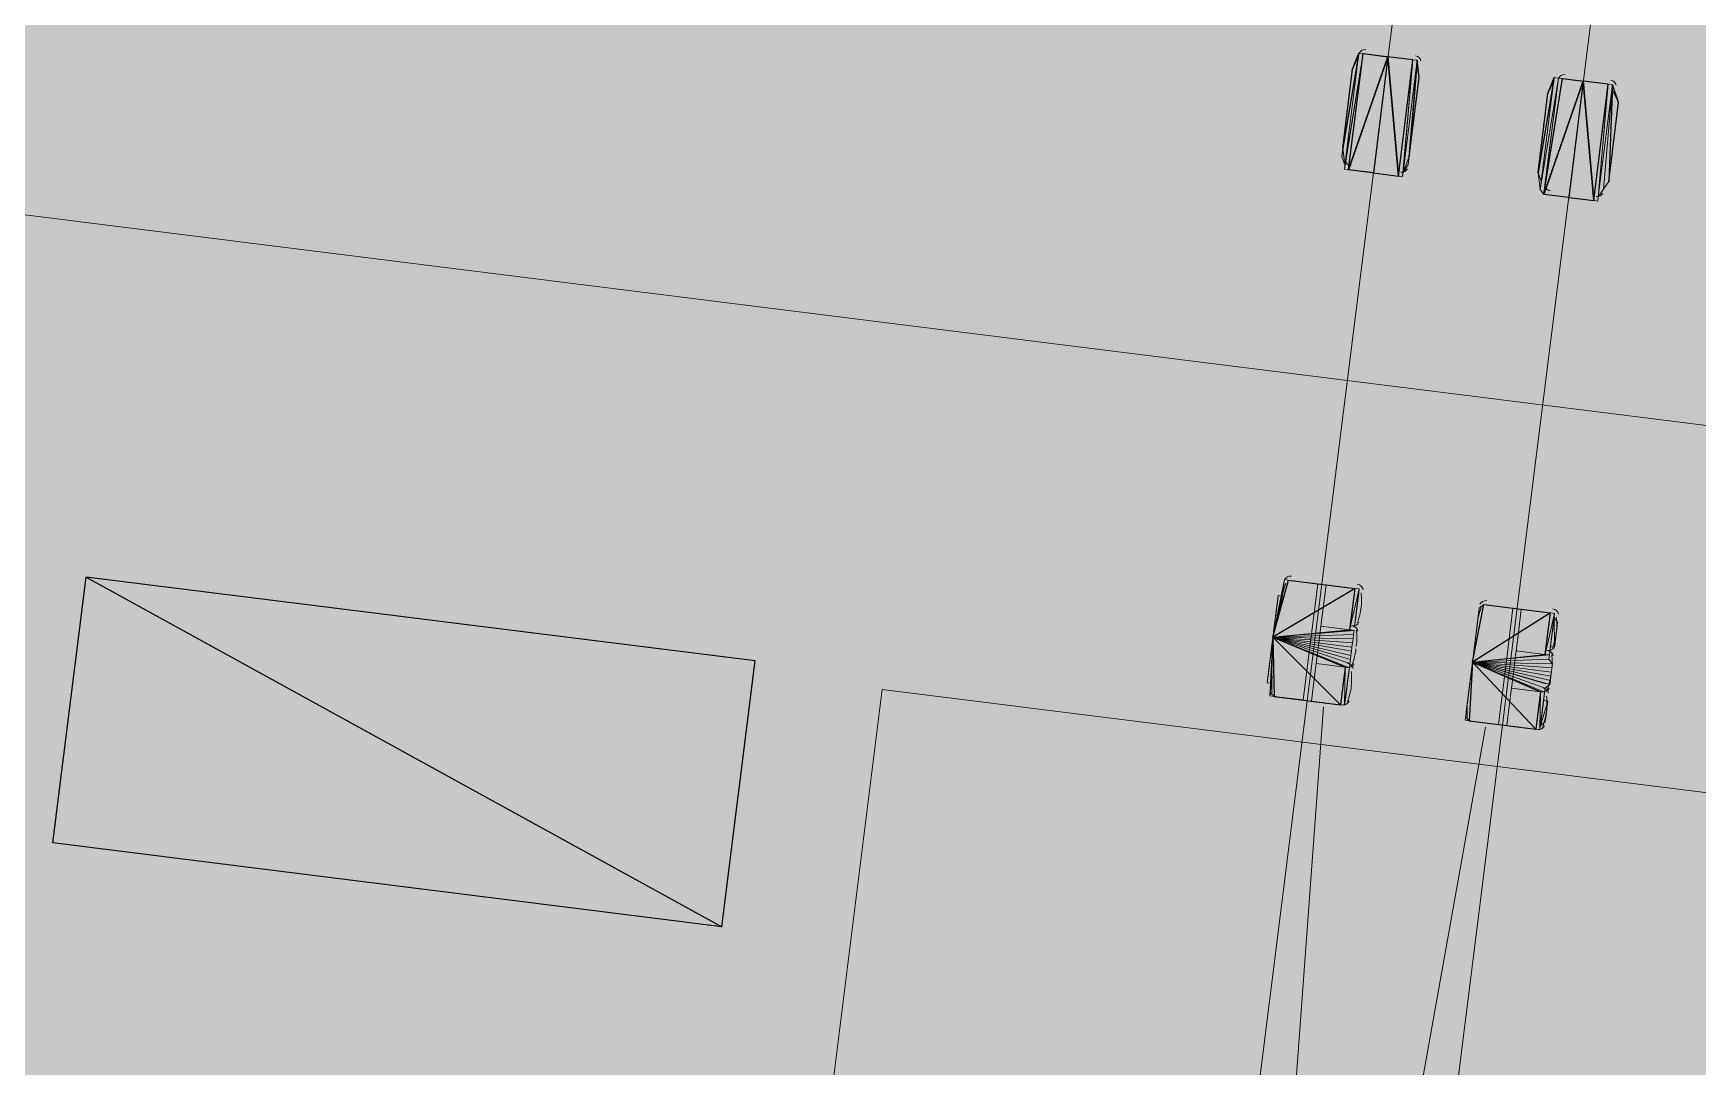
# Model space of a CAD drawing. Header units: metres. Extents: x -4 to 509425, y 7549 to 4732445.
# Drawn here: x 476067.298 to 476070.662, y 4719764.024 to 4719766.114 of the extents above; entities that cross this region are included whole.
import ezdxf

# ---------------------------------------------------------------- set-up
doc = ezdxf.new("R2010")
doc.units = ezdxf.units.M
doc.header["$LTSCALE"] = 0.01
doc.header["$MEASUREMENT"] = 0
doc.layers.get('0').update_dxf_attribs({"lineweight": 0})
doc.layers.add('_SUBESTACIÓN', color=1, linetype='Continuous')
doc.layers.add('SUBESTACION LA VID', color=253, linetype='Continuous')

# ---------------------------------------------------------------- blocks, each defined once
blk = doc.blocks.new('A$Cfff6051d')
at = {"layer": 'SUBESTACION LA VID', "transparency": 33554687}
h = blk.add_hatch(color=256, dxfattribs=at)
h.dxf.hatch_style = 2
edge = h.paths.add_edge_path()
edge.add_spline(control_points=[(476067.337, 4719764.4768), (476067.337, 4719764.4768), (476068.6895, 4719764.3073), (476068.6895, 4719764.3073), (476068.6895, 4719764.3073), (476067.4044, 4719765.0144), (476067.4044, 4719765.0144), (476067.4044, 4719765.0144), (476067.337, 4719764.4768), (476067.337, 4719764.4768)], knot_values=[0, 0, 0, 0, 1, 1, 1, 2, 2, 2, 3, 3, 3, 3], degree=3, periodic=0)
edge = h.paths.add_edge_path()
edge.add_spline(control_points=[(476068.6895, 4719764.3073), (476068.6895, 4719764.3073), (476067.4044, 4719765.0144), (476067.4044, 4719765.0144), (476067.4044, 4719765.0144), (476068.7569, 4719764.8449), (476068.7569, 4719764.8449), (476068.7569, 4719764.8449), (476068.6895, 4719764.3073), (476068.6895, 4719764.3073)], knot_values=[0, 0, 0, 0, 1, 1, 1, 2, 2, 2, 3, 3, 3, 3], degree=3, periodic=0)
at = {"layer": 'SUBESTACION LA VID', "lineweight": 15}
for p, q in [((476076.1032, 4719764.6406), (475978.6258, 4719776.8613)), ((476069.9859, 4719766.073), (476070.0868, 4719766.0604)), ((476070.0069, 4719765.8315), (476070.0363, 4719766.0667)), ((476070.3892, 4719766.0225), (476070.4816, 4719766.0109)), ((476070.4017, 4719765.782), (476070.4312, 4719766.0172)), ((476070.0573, 4719765.8252), (476069.9565, 4719765.8378)), ((476070.4521, 4719765.7757), (476070.3597, 4719765.7873)), ((476069.8107, 4719763.45), (476069.9057, 4719764.7521)), ((476070.0039, 4719763.4258), (476070.2333, 4719764.711))]:
    blk.add_line(p, q, dxfattribs=at)
at = {"layer": 'SUBESTACION LA VID', "lineweight": 0}
for p, q in [((476070.0363, 4719766.0667), (476069.9565, 4719765.8378)), ((476069.9775, 4719766.0741), (476069.9649, 4719766.0415)), ((476070.0363, 4719766.0667), (476070.0573, 4719765.8252)), ((476070.0952, 4719766.0594), (476070.0993, 4719766.0247)), ((476070.3724, 4719766.0246), (476070.3597, 4719765.992)), ((476070.4312, 4719766.0172), (476070.3513, 4719765.7883)), ((476070.4312, 4719766.0172), (476070.4521, 4719765.7757)), ((476070.49, 4719766.0099), (476070.5026, 4719765.9741)), ((476069.9771, 4719764.982), (476069.9687, 4719764.9148)), ((476070.372, 4719764.9325), (476070.3635, 4719764.8653)), ((476069.8038, 4719764.8928), (476069.9593, 4719764.9074)), ((476069.8038, 4719764.8928), (476069.9677, 4719764.9064)), ((476069.8038, 4719764.8928), (476069.9677, 4719764.9064)), ((476069.8038, 4719764.8928), (476069.9677, 4719764.9064)), ((476069.8038, 4719764.8928), (476069.9666, 4719764.898)), ((476069.8038, 4719764.8928), (476069.9666, 4719764.898)), ((476069.8038, 4719764.8928), (476069.9666, 4719764.898)), ((476069.8038, 4719764.8928), (476069.9656, 4719764.8896)), ((476069.8038, 4719764.8928), (476069.9656, 4719764.8896)), ((476069.8038, 4719764.8928), (476069.9645, 4719764.8812)), ((476069.9645, 4719764.8812), (476069.8038, 4719764.8928)), ((476069.9635, 4719764.8728), (476069.8038, 4719764.8928)), ((476069.8038, 4719764.8928), (476069.9592, 4719764.8392)), ((476069.8038, 4719764.8928), (476069.9592, 4719764.8392)), ((476069.8038, 4719764.8928), (476069.9592, 4719764.8392)), ((476069.8038, 4719764.8928), (476069.9603, 4719764.8476)), ((476069.8038, 4719764.8928), (476069.9603, 4719764.8476)), ((476069.8038, 4719764.8928), (476069.9614, 4719764.856)), ((476069.8038, 4719764.8928), (476069.9614, 4719764.856)), ((476069.9624, 4719764.8644), (476069.8038, 4719764.8928)), ((476069.9624, 4719764.8644), (476069.8038, 4719764.8928)), ((476069.9624, 4719764.8644), (476069.9635, 4719764.8728)), ((476069.9635, 4719764.8728), (476069.9635, 4719764.8728)), ((476070.2071, 4719764.8423), (476070.3625, 4719764.8569)), ((476070.2071, 4719764.8423), (476070.3625, 4719764.8569)), ((476070.2071, 4719764.8423), (476070.3625, 4719764.8569)), ((476070.2071, 4719764.8423), (476070.3625, 4719764.8569)), ((476070.2071, 4719764.8423), (476070.3614, 4719764.8485)), ((476070.2071, 4719764.8423), (476070.3614, 4719764.8485)), ((476070.2071, 4719764.8423), (476070.3614, 4719764.8485)), ((476070.2071, 4719764.8423), (476070.3688, 4719764.839)), ((476070.2071, 4719764.8423), (476070.3688, 4719764.839)), ((476070.2071, 4719764.8423), (476070.3677, 4719764.8306)), ((476070.3677, 4719764.8306), (476070.2071, 4719764.8423)), ((476070.3667, 4719764.8222), (476070.2071, 4719764.8423)), ((476070.2071, 4719764.8423), (476070.353, 4719764.7813)), ((476070.2071, 4719764.8423), (476070.3541, 4719764.7897)), ((476070.2071, 4719764.8423), (476070.3541, 4719764.7897)), ((476070.2071, 4719764.8423), (476070.3541, 4719764.7897)), ((476070.2071, 4719764.8423), (476070.3551, 4719764.7981)), ((476070.2071, 4719764.8423), (476070.3635, 4719764.797)), ((476070.2071, 4719764.8423), (476070.3646, 4719764.8054)), ((476070.2071, 4719764.8423), (476070.3646, 4719764.8054)), ((476070.3656, 4719764.8138), (476070.2071, 4719764.8423)), ((476070.3656, 4719764.8138), (476070.2071, 4719764.8423)), ((476070.3656, 4719764.8138), (476070.3667, 4719764.8222)), ((476070.3667, 4719764.8222), (476070.3667, 4719764.8222)), ((476069.9529, 4719764.7888), (476069.954, 4719764.7972)), ((476070.3446, 4719764.7141), (476070.3593, 4719764.7634)), ((476070.3561, 4719764.7382), (476070.3572, 4719764.7466))]:
    blk.add_line(p, q, dxfattribs=at)
at = {"layer": 'SUBESTACION LA VID', "lineweight": 15}
for points in [[(476070.2133, 4719767.478), (476069.9721, 4719765.5543), (476065.5889, 4719730.5921)], [(476065.9837, 4719730.5426), (476070.3669, 4719765.5048), (476070.6081, 4719767.4285)], [(476070.0069, 4719765.8315), (476069.9565, 4719765.8378), (476069.9481, 4719765.8389), (476069.9491, 4719765.8473), (476069.9428, 4719765.8651), (476069.9449, 4719765.8819), (476069.9649, 4719766.0415), (476069.9765, 4719766.0657), (476069.9775, 4719766.0741), (476069.9859, 4719766.073), (476070.0363, 4719766.0667), (476070.0069, 4719765.8315)], [(476069.9491, 4719765.8473), (476069.9449, 4719765.8819), (476069.9649, 4719766.0415), (476069.9765, 4719766.0657)], [(476070.0069, 4719765.8315), (476070.0573, 4719765.8252), (476070.0657, 4719765.8241), (476070.0667, 4719765.8325), (476070.0772, 4719765.8483), (476070.0793, 4719765.8651), (476070.0993, 4719766.0247), (476070.0941, 4719766.051), (476070.0952, 4719766.0594), (476070.0868, 4719766.0604), (476070.0363, 4719766.0667), (476070.0069, 4719765.8315)], [(476070.0941, 4719766.051), (476070.0993, 4719766.0247), (476070.0793, 4719765.8651), (476070.0667, 4719765.8325)], [(476070.4017, 4719765.782), (476070.3597, 4719765.7873), (476070.3513, 4719765.7883), (476070.3439, 4719765.7978), (476070.346, 4719765.8146), (476070.3397, 4719765.8324), (476070.3597, 4719765.992), (476070.3713, 4719766.0162), (476070.3724, 4719766.0246), (476070.3808, 4719766.0235), (476070.3892, 4719766.0225), (476070.4312, 4719766.0172), (476070.4017, 4719765.782)], [(476070.3439, 4719765.7978), (476070.3397, 4719765.8324), (476070.3597, 4719765.992), (476070.3713, 4719766.0162)], [(476070.4017, 4719765.782), (476070.4521, 4719765.7757), (476070.4605, 4719765.7746), (476070.4615, 4719765.783), (476070.472, 4719765.7988), (476070.4825, 4719765.8145), (476070.5026, 4719765.9741), (476070.4889, 4719766.0015), (476070.49, 4719766.0099), (476070.4816, 4719766.0109), (476070.4312, 4719766.0172), (476070.4017, 4719765.782)], [(476070.4889, 4719766.0015), (476070.5026, 4719765.9741), (476070.4825, 4719765.8145), (476070.4615, 4719765.783)], [(476068.7569, 4719764.8449), (476067.4044, 4719765.0144), (476067.337, 4719764.4768), (476068.6895, 4719764.3073), (476068.7569, 4719764.8449)], [(476069.9698, 4719764.9915), (476069.8354, 4719765.0083), (476069.827, 4719765.0094), (476069.8259, 4719765.001), (476069.8249, 4719764.9926), (476069.8238, 4719764.9842), (476069.8228, 4719764.9758), (476069.8144, 4719764.9768), (476069.8133, 4719764.9684), (476069.8038, 4719764.8928), (476069.9635, 4719764.8728), (476069.9645, 4719764.8812), (476069.9656, 4719764.8896), (476069.9666, 4719764.898), (476069.9677, 4719764.9064), (476069.9593, 4719764.9074), (476069.9603, 4719764.9158), (476069.9687, 4719764.9148), (476069.9698, 4719764.9232), (476069.9708, 4719764.9316), (476069.9719, 4719764.94), (476069.9729, 4719764.9484), (476069.974, 4719764.9568), (476069.975, 4719764.9652), (476069.9761, 4719764.9736), (476069.9771, 4719764.982), (476069.9782, 4719764.9904), (476069.9698, 4719764.9915)], [(476069.8354, 4719765.0083), (476069.8942, 4719765.0009), (476069.8794, 4719764.8833), (476069.8647, 4719764.7657), (476069.8059, 4719764.7731)], [(476069.9698, 4719764.9915), (476069.911, 4719764.9988), (476069.9057, 4719764.9568), (476069.9005, 4719764.9148), (476069.9593, 4719764.9074)], [(476069.7933, 4719764.8088), (476069.8038, 4719764.8928), (476069.8133, 4719764.9684)], [(476070.2302, 4719764.9588), (476070.289, 4719764.9514), (476070.2743, 4719764.8338), (476070.2595, 4719764.7162), (476070.2007, 4719764.7236)], [(476070.3646, 4719764.942), (476070.2302, 4719764.9588), (476070.2208, 4719764.9515), (476070.2197, 4719764.9431), (476070.2187, 4719764.9347), (476070.2176, 4719764.9263), (476070.2165, 4719764.9179), (476070.2071, 4719764.8423), (476070.3667, 4719764.8222), (476070.3677, 4719764.8306), (476070.3688, 4719764.839), (476070.3614, 4719764.8485), (476070.3625, 4719764.8569), (476070.3541, 4719764.8579), (476070.3625, 4719764.8569), (476070.3635, 4719764.8653), (476070.3646, 4719764.8737), (476070.373, 4719764.8726), (476070.374, 4719764.8811), (476070.3751, 4719764.8895), (476070.3762, 4719764.8979), (476070.3772, 4719764.9063), (476070.3783, 4719764.9147), (476070.3793, 4719764.9231), (476070.372, 4719764.9325), (476070.373, 4719764.9409), (476070.3646, 4719764.942)], [(476070.3646, 4719764.942), (476070.3058, 4719764.9493), (476070.3005, 4719764.9073), (476070.2953, 4719764.8653), (476070.3541, 4719764.8579)], [(476069.9593, 4719764.9074), (476069.9005, 4719764.9148), (476069.8962, 4719764.8812), (476069.891, 4719764.8392), (476069.9498, 4719764.8318)], [(476070.1965, 4719764.7583), (476070.2071, 4719764.8423), (476070.2165, 4719764.9179)], [(476069.9403, 4719764.7562), (476069.8059, 4719764.7731), (476069.7975, 4719764.7742), (476069.7986, 4719764.7826), (476069.7996, 4719764.791), (476069.8007, 4719764.7994), (476069.7923, 4719764.8004), (476069.7933, 4719764.8088), (476069.8038, 4719764.8928), (476069.9635, 4719764.8728), (476069.9624, 4719764.8644), (476069.9614, 4719764.856), (476069.9603, 4719764.8476), (476069.9592, 4719764.8392), (476069.9582, 4719764.8308), (476069.9498, 4719764.8318), (476069.9582, 4719764.8308), (476069.9571, 4719764.8224), (476069.9561, 4719764.814), (476069.955, 4719764.8056), (476069.954, 4719764.7972), (476069.9529, 4719764.7888), (476069.9519, 4719764.7804), (476069.9508, 4719764.772), (476069.9498, 4719764.7636), (476069.9487, 4719764.7552), (476069.9403, 4719764.7562)], [(476070.3351, 4719764.7067), (476070.2007, 4719764.7236), (476070.1923, 4719764.7247), (476070.1934, 4719764.7331), (476070.1944, 4719764.7415), (476070.1955, 4719764.7499), (476070.1965, 4719764.7583), (476070.2071, 4719764.8423), (476070.3667, 4719764.8222), (476070.3656, 4719764.8138), (476070.3646, 4719764.8054), (476070.3635, 4719764.797), (476070.3541, 4719764.7897), (476070.353, 4719764.7813), (476070.3446, 4719764.7823), (476070.353, 4719764.7813), (476070.352, 4719764.7729), (476070.3509, 4719764.7645), (476070.3593, 4719764.7634), (476070.3582, 4719764.755), (476070.3572, 4719764.7466), (476070.3561, 4719764.7382), (476070.3551, 4719764.7298), (476070.354, 4719764.7214), (476070.3446, 4719764.7141), (476070.3435, 4719764.7057), (476070.3351, 4719764.7067)], [(476070.3541, 4719764.8579), (476070.2953, 4719764.8653), (476070.2911, 4719764.8317), (476070.2858, 4719764.7897), (476070.3446, 4719764.7823)], [(476069.9498, 4719764.8318), (476069.891, 4719764.8392), (476069.8857, 4719764.7972), (476069.8815, 4719764.7636), (476069.9403, 4719764.7562)], [(476070.1907, 4719763.0781), (476071.0391, 4719762.9717), (476071.2318, 4719764.509), (476069.0141, 4719764.787), (476068.8214, 4719763.2498), (476069.6698, 4719763.1434)], [(476070.3446, 4719764.7823), (476070.2858, 4719764.7897), (476070.2805, 4719764.7477), (476070.2763, 4719764.7141), (476070.3351, 4719764.7067)]]:
    blk.add_lwpolyline(points, dxfattribs=at)
at = {"layer": 'SUBESTACION LA VID', "lineweight": 0}
for points in [[(476069.9775, 4719766.0741), (476069.9428, 4719765.8651), (476069.9775, 4719766.0741), (476069.9449, 4719765.8819)], [(476069.9859, 4719766.073), (476069.9481, 4719765.8389), (476069.9859, 4719766.073), (476069.9481, 4719765.8389)], [(476069.9775, 4719766.0741), (476069.9491, 4719765.8473), (476069.9775, 4719766.0741), (476069.9491, 4719765.8473), (476069.9775, 4719766.0741), (476069.9491, 4719765.8473)], [(476069.9859, 4719766.073), (476069.9491, 4719765.8473), (476069.9859, 4719766.073), (476069.9491, 4719765.8473), (476069.9859, 4719766.073)], [(476069.9859, 4719766.073), (476069.9565, 4719765.8378), (476069.9859, 4719766.073), (476069.9565, 4719765.8378)], [(476070.0868, 4719766.0604), (476070.0573, 4719765.8252), (476070.0868, 4719766.0604), (476070.0573, 4719765.8252), (476070.0868, 4719766.0604), (476070.0657, 4719765.8241), (476070.0868, 4719766.0604), (476070.0667, 4719765.8325), (476070.0868, 4719766.0604), (476070.0667, 4719765.8325), (476070.0868, 4719766.0604), (476070.0667, 4719765.8325), (476070.0952, 4719766.0594), (476070.0667, 4719765.8325), (476070.0952, 4719766.0594), (476070.0667, 4719765.8325)], [(476070.0952, 4719766.0594), (476070.0772, 4719765.8483), (476070.0952, 4719766.0594), (476070.0793, 4719765.8651)], [(476070.3808, 4719766.0235), (476070.3439, 4719765.7978), (476070.3808, 4719766.0235), (476070.3439, 4719765.7978), (476070.3808, 4719766.0235), (476070.3439, 4719765.7978), (476070.3808, 4719766.0235), (476070.3439, 4719765.7978), (476070.3724, 4719766.0246), (476070.346, 4719765.8146), (476070.3724, 4719766.0246), (476070.3397, 4719765.8324)], [(476070.3808, 4719766.0235), (476070.3513, 4719765.7883), (476070.3808, 4719766.0235), (476070.3513, 4719765.7883), (476070.3808, 4719766.0235), (476070.3523, 4719765.7967)], [(476070.3892, 4719766.0225), (476070.3513, 4719765.7883), (476070.3892, 4719766.0225)], [(476070.4521, 4719765.7757), (476070.4816, 4719766.0109), (476070.4605, 4719765.7746), (476070.4816, 4719766.0109), (476070.4605, 4719765.7746), (476070.4816, 4719766.0109), (476070.4605, 4719765.7746)], [(476070.4816, 4719766.0109), (476070.4615, 4719765.783), (476070.4816, 4719766.0109), (476070.4615, 4719765.783), (476070.49, 4719766.0099), (476070.4615, 4719765.783), (476070.49, 4719766.0099), (476070.4615, 4719765.783), (476070.49, 4719766.0099), (476070.4615, 4719765.783)], [(476070.49, 4719766.0099), (476070.472, 4719765.7988), (476070.49, 4719766.0099), (476070.4825, 4719765.8145)], [(476070.0069, 4719765.8315), (476069.9565, 4719765.8378), (476070.0069, 4719765.8315)], [(476070.0069, 4719765.8315), (476070.0573, 4719765.8252), (476070.0069, 4719765.8315)], [(476070.3597, 4719765.7873), (476070.4017, 4719765.782), (476070.3513, 4719765.7883)], [(476070.4017, 4719765.782), (476070.4521, 4719765.7757), (476070.4017, 4719765.782)], [(476069.8228, 4719764.9758), (476069.8038, 4719764.8928), (476069.8238, 4719764.9842), (476069.8038, 4719764.8928), (476069.8238, 4719764.9842), (476069.8038, 4719764.8928), (476069.8249, 4719764.9926), (476069.8038, 4719764.8928), (476069.8259, 4719765.001), (476069.8038, 4719764.8928), (476069.8259, 4719765.001), (476069.8038, 4719764.8928), (476069.827, 4719765.0094), (476069.8038, 4719764.8928), (476069.8354, 4719765.0083), (476069.8038, 4719764.8928)], [(476069.8038, 4719764.8928), (476069.9593, 4719764.9074), (476069.9698, 4719764.9915), (476069.9593, 4719764.9074), (476069.9698, 4719764.9915), (476069.9593, 4719764.9074), (476069.8038, 4719764.8928)], [(476069.8038, 4719764.8928), (476069.8144, 4719764.9768), (476069.8038, 4719764.8928), (476069.8144, 4719764.9768)], [(476069.9698, 4719764.9915), (476069.9593, 4719764.9074), (476069.9698, 4719764.9915)], [(476069.9593, 4719764.9074), (476069.9698, 4719764.9915), (476069.9603, 4719764.9158), (476069.9782, 4719764.9904)], [(476069.9603, 4719764.9158), (476069.9782, 4719764.9904), (476069.9687, 4719764.9148), (476069.9782, 4719764.9904), (476069.9687, 4719764.9148)], [(476069.9771, 4719764.982), (476069.9687, 4719764.9148), (476069.9771, 4719764.982)], [(476069.9771, 4719764.982), (476069.9687, 4719764.9148), (476069.9771, 4719764.982), (476069.9687, 4719764.9148)], [(476069.9771, 4719764.982), (476069.9687, 4719764.9148), (476069.9771, 4719764.982)], [(476069.9771, 4719764.982), (476069.9698, 4719764.9232), (476069.9771, 4719764.982), (476069.9698, 4719764.9232)], [(476069.9698, 4719764.9232), (476069.9761, 4719764.9736), (476069.9708, 4719764.9316), (476069.975, 4719764.9652)], [(476069.975, 4719764.9652), (476069.9708, 4719764.9316), (476069.975, 4719764.9652), (476069.9708, 4719764.9316)], [(476069.9708, 4719764.9316), (476069.975, 4719764.9652), (476069.9719, 4719764.94)], [(476069.974, 4719764.9568), (476069.9719, 4719764.94), (476069.974, 4719764.9568)], [(476069.9719, 4719764.94), (476069.974, 4719764.9568), (476069.9729, 4719764.9484)], [(476069.974, 4719764.9568), (476069.9729, 4719764.9484), (476069.974, 4719764.9568)], [(476070.2071, 4719764.8423), (476070.2176, 4719764.9263), (476070.2071, 4719764.8423), (476070.2176, 4719764.9263), (476070.2071, 4719764.8423), (476070.2187, 4719764.9347), (476070.2071, 4719764.8423), (476070.2187, 4719764.9347), (476070.2071, 4719764.8423), (476070.2197, 4719764.9431), (476070.2071, 4719764.8423), (476070.2208, 4719764.9515), (476070.2071, 4719764.8423), (476070.2208, 4719764.9515), (476070.2071, 4719764.8423), (476070.2302, 4719764.9588), (476070.2071, 4719764.8423), (476070.2302, 4719764.9588), (476070.2071, 4719764.8423)], [(476070.2071, 4719764.8423), (476070.3541, 4719764.8579), (476070.3646, 4719764.942), (476070.3541, 4719764.8579), (476070.373, 4719764.9409), (476070.3625, 4719764.8569), (476070.2071, 4719764.8423)], [(476070.3646, 4719764.942), (476070.3541, 4719764.8579), (476070.3646, 4719764.942)], [(476070.3625, 4719764.8569), (476070.373, 4719764.9409), (476070.3635, 4719764.8653), (476070.373, 4719764.9409)], [(476070.373, 4719764.9409), (476070.3635, 4719764.8653), (476070.373, 4719764.9409), (476070.3635, 4719764.8653), (476070.373, 4719764.9409)], [(476070.372, 4719764.9325), (476070.3635, 4719764.8653), (476070.372, 4719764.9325)], [(476070.372, 4719764.9325), (476070.3635, 4719764.8653), (476070.372, 4719764.9325), (476070.3635, 4719764.8653)], [(476070.372, 4719764.9325), (476070.3635, 4719764.8653), (476070.372, 4719764.9325)], [(476070.372, 4719764.9325), (476070.3646, 4719764.8737), (476070.372, 4719764.9325), (476070.373, 4719764.8726)], [(476070.373, 4719764.8726), (476070.3793, 4719764.9231), (476070.374, 4719764.8811), (476070.3783, 4719764.9147)], [(476070.3783, 4719764.9147), (476070.374, 4719764.8811), (476070.3783, 4719764.9147), (476070.374, 4719764.8811)], [(476070.374, 4719764.8811), (476070.3783, 4719764.9147), (476070.3751, 4719764.8895)], [(476069.8038, 4719764.8928), (476069.7933, 4719764.8088), (476069.8038, 4719764.8928), (476069.7923, 4719764.8004)], [(476069.8038, 4719764.8928), (476069.7986, 4719764.7826), (476069.8038, 4719764.8928), (476069.7975, 4719764.7742), (476069.8038, 4719764.8928), (476069.7975, 4719764.7742), (476069.8038, 4719764.8928), (476069.7975, 4719764.7742)], [(476069.8038, 4719764.8928), (476069.7996, 4719764.791), (476069.8038, 4719764.8928), (476069.7996, 4719764.791)], [(476069.8038, 4719764.8928), (476069.8007, 4719764.7994), (476069.8038, 4719764.8928), (476069.8007, 4719764.7994)], [(476069.8038, 4719764.8928), (476069.8059, 4719764.7731), (476069.8038, 4719764.8928)], [(476069.8038, 4719764.8928), (476069.9498, 4719764.8318), (476069.9403, 4719764.7562), (476069.9498, 4719764.8318), (476069.9403, 4719764.7562), (476069.9498, 4719764.8318), (476069.8038, 4719764.8928)], [(476069.9487, 4719764.7552), (476069.9498, 4719764.8318), (476069.8038, 4719764.8928)], [(476069.9498, 4719764.8318), (476069.9487, 4719764.7552), (476069.9582, 4719764.8308), (476069.9487, 4719764.7552), (476069.9582, 4719764.8308), (476069.8038, 4719764.8928)], [(476069.9487, 4719764.7552), (476069.9582, 4719764.8308), (476069.8038, 4719764.8928)], [(476070.3772, 4719764.9063), (476070.3751, 4719764.8895), (476070.3772, 4719764.9063)], [(476070.3751, 4719764.8895), (476070.3772, 4719764.9063), (476070.3762, 4719764.8979)], [(476070.3772, 4719764.9063), (476070.3762, 4719764.8979), (476070.3772, 4719764.9063)], [(476070.2071, 4719764.8423), (476070.1934, 4719764.7331), (476070.2071, 4719764.8423), (476070.1923, 4719764.7247), (476070.2071, 4719764.8423), (476070.1923, 4719764.7247)], [(476070.2071, 4719764.8423), (476070.1965, 4719764.7583), (476070.2071, 4719764.8423), (476070.1955, 4719764.7499), (476070.2071, 4719764.8423), (476070.1955, 4719764.7499), (476070.2071, 4719764.8423), (476070.1944, 4719764.7415), (476070.2071, 4719764.8423), (476070.1944, 4719764.7415)], [(476070.2071, 4719764.8423), (476070.2007, 4719764.7236), (476070.2071, 4719764.8423), (476070.2007, 4719764.7236), (476070.2071, 4719764.8423)], [(476070.2071, 4719764.8423), (476070.3446, 4719764.7823), (476070.3351, 4719764.7067), (476070.3446, 4719764.7823), (476070.3435, 4719764.7057), (476070.353, 4719764.7813), (476070.2071, 4719764.8423)], [(476070.3435, 4719764.7057), (476070.353, 4719764.7813), (476070.3435, 4719764.7057), (476070.353, 4719764.7813), (476070.2071, 4719764.8423)], [(476070.2071, 4719764.8423), (476070.353, 4719764.7813), (476070.3435, 4719764.7057)], [(476069.9403, 4719764.7562), (476069.9498, 4719764.8318), (476069.9403, 4719764.7562)], [(476069.9403, 4719764.7562), (476069.9498, 4719764.8318), (476069.9403, 4719764.7562)], [(476069.9487, 4719764.7552), (476069.9571, 4719764.8224), (476069.9487, 4719764.7552)], [(476069.9487, 4719764.7552), (476069.9571, 4719764.8224), (476069.9487, 4719764.7552), (476069.9571, 4719764.8224)], [(476069.9487, 4719764.7552), (476069.9571, 4719764.8224), (476069.9498, 4719764.7636)], [(476069.9571, 4719764.8224), (476069.9498, 4719764.7636), (476069.9561, 4719764.814), (476069.9498, 4719764.7636)], [(476069.9508, 4719764.772), (476069.9561, 4719764.814), (476069.9508, 4719764.772), (476069.9561, 4719764.814)], [(476069.9508, 4719764.772), (476069.955, 4719764.8056), (476069.9508, 4719764.772), (476069.955, 4719764.8056)], [(476069.9519, 4719764.7804), (476069.955, 4719764.8056), (476069.9519, 4719764.7804)], [(476069.955, 4719764.8056), (476069.9519, 4719764.7804), (476069.954, 4719764.7972)], [(476069.9519, 4719764.7804), (476069.954, 4719764.7972), (476069.9519, 4719764.7804)], [(476070.3351, 4719764.7067), (476070.3446, 4719764.7823), (476070.3351, 4719764.7067)], [(476070.3435, 4719764.7057), (476070.353, 4719764.7813), (476070.3435, 4719764.7057), (476070.353, 4719764.7813), (476070.3435, 4719764.7057)], [(476070.3435, 4719764.7057), (476070.352, 4719764.7729), (476070.3435, 4719764.7057)], [(476070.3435, 4719764.7057), (476070.352, 4719764.7729), (476070.3435, 4719764.7057), (476070.352, 4719764.7729)], [(476070.3435, 4719764.7057), (476070.352, 4719764.7729), (476070.3446, 4719764.7141)], [(476070.352, 4719764.7729), (476070.3446, 4719764.7141), (476070.3509, 4719764.7645)], [(476070.354, 4719764.7214), (476070.3593, 4719764.7634), (476070.354, 4719764.7214), (476070.3593, 4719764.7634)], [(476070.354, 4719764.7214), (476070.3582, 4719764.755), (476070.354, 4719764.7214), (476070.3582, 4719764.755)], [(476070.3551, 4719764.7298), (476070.3582, 4719764.755), (476070.3551, 4719764.7298)], [(476070.3582, 4719764.755), (476070.3551, 4719764.7298), (476070.3572, 4719764.7466)], [(476070.3551, 4719764.7298), (476070.3572, 4719764.7466), (476070.3551, 4719764.7298)]]:
    blk.add_lwpolyline(points, dxfattribs=at)
at = {"layer": 'SUBESTACION LA VID'}
for points in [[(476069.9649, 4719766.0415), (476069.9775, 4719766.0741), (476069.9449, 4719765.8819)], [(476070.0363, 4719766.0667), (476069.9565, 4719765.8378), (476069.9859, 4719766.073)], [(476070.0069, 4719765.8315), (476069.9565, 4719765.8378), (476070.0363, 4719766.0667)], [(476070.0069, 4719765.8315), (476070.0573, 4719765.8252), (476070.0363, 4719766.0667)], [(476070.0363, 4719766.0667), (476070.0573, 4719765.8252), (476070.0868, 4719766.0604)], [(476070.0993, 4719766.0247), (476070.0952, 4719766.0594), (476070.0793, 4719765.8651)], [(476070.3597, 4719765.992), (476070.3724, 4719766.0246), (476070.3397, 4719765.8324)], [(476070.4312, 4719766.0172), (476070.3513, 4719765.7883), (476070.3892, 4719766.0225)], [(476070.4017, 4719765.782), (476070.3513, 4719765.7883), (476070.4312, 4719766.0172)], [(476070.4017, 4719765.782), (476070.4521, 4719765.7757), (476070.4312, 4719766.0172)], [(476070.4312, 4719766.0172), (476070.4521, 4719765.7757), (476070.4816, 4719766.0109)], [(476070.5026, 4719765.9741), (476070.49, 4719766.0099), (476070.4825, 4719765.8145)]]:
    blk.add_lwpolyline(points, close=True, dxfattribs=at)
at = {"layer": 'SUBESTACION LA VID', "lineweight": 0}
for points in [[(476069.9649, 4719766.0415), (476069.9775, 4719766.0741), (476069.9449, 4719765.8819)], [(476070.0363, 4719766.0667), (476069.9565, 4719765.8378), (476069.9859, 4719766.073)], [(476070.0069, 4719765.8315), (476069.9565, 4719765.8378), (476070.0363, 4719766.0667)], [(476070.0069, 4719765.8315), (476070.0573, 4719765.8252), (476070.0363, 4719766.0667)], [(476070.0363, 4719766.0667), (476070.0573, 4719765.8252), (476070.0868, 4719766.0604)], [(476070.0993, 4719766.0247), (476070.0952, 4719766.0594), (476070.0793, 4719765.8651)], [(476070.3597, 4719765.992), (476070.3724, 4719766.0246), (476070.3397, 4719765.8324)], [(476070.4312, 4719766.0172), (476070.3513, 4719765.7883), (476070.3892, 4719766.0225)], [(476070.4017, 4719765.782), (476070.3513, 4719765.7883), (476070.4312, 4719766.0172)], [(476070.4017, 4719765.782), (476070.4521, 4719765.7757), (476070.4312, 4719766.0172)], [(476070.4312, 4719766.0172), (476070.4521, 4719765.7757), (476070.4816, 4719766.0109)], [(476070.5026, 4719765.9741), (476070.49, 4719766.0099), (476070.4825, 4719765.8145)]]:
    blk.add_lwpolyline(points, close=True, dxfattribs=at)
at = {"layer": 'SUBESTACION LA VID'}
for points in [[(475976.8769, 4719766.927), (475976.8769, 4719766.927), (475976.8959, 4719767.0782), (475976.8959, 4719767.0782), (475976.8959, 4719767.0782), (476072.6239, 4719754.9233), (476072.6239, 4719754.9233), (476072.6239, 4719754.9233), (475976.8769, 4719766.927), (475976.8769, 4719766.927)], [(475976.8959, 4719767.0782), (475976.8959, 4719767.0782), (476072.6239, 4719754.9233), (476072.6239, 4719754.9233), (476072.6239, 4719754.9233), (476072.6429, 4719755.0745), (476072.6429, 4719755.0745), (476072.6429, 4719755.0745), (475976.8959, 4719767.0782), (475976.8959, 4719767.0782)], [(476067.337, 4719764.4768), (476067.337, 4719764.4768), (476068.6895, 4719764.3073), (476068.6895, 4719764.3073), (476068.6895, 4719764.3073), (476067.4044, 4719765.0144), (476067.4044, 4719765.0144), (476067.4044, 4719765.0144), (476067.337, 4719764.4768), (476067.337, 4719764.4768)], [(476068.6895, 4719764.3073), (476068.6895, 4719764.3073), (476067.4044, 4719765.0144), (476067.4044, 4719765.0144), (476067.4044, 4719765.0144), (476068.7569, 4719764.8449), (476068.7569, 4719764.8449), (476068.7569, 4719764.8449), (476068.6895, 4719764.3073), (476068.6895, 4719764.3073)], [(476069.8354, 4719765.0083), (476069.8354, 4719765.0083), (476069.8038, 4719764.8928), (476069.8038, 4719764.8928), (476069.8038, 4719764.8928), (476069.9698, 4719764.9915), (476069.9698, 4719764.9915), (476069.9698, 4719764.9915), (476069.8354, 4719765.0083), (476069.8354, 4719765.0083)], [(476069.8038, 4719764.8928), (476069.8038, 4719764.8928), (476069.9698, 4719764.9915), (476069.9698, 4719764.9915), (476069.9698, 4719764.9915), (476069.9593, 4719764.9074), (476069.9593, 4719764.9074), (476069.9593, 4719764.9074), (476069.8038, 4719764.8928), (476069.8038, 4719764.8928)], [(476070.2302, 4719764.9588), (476070.2302, 4719764.9588), (476070.2071, 4719764.8423), (476070.2071, 4719764.8423), (476070.2071, 4719764.8423), (476070.3646, 4719764.942), (476070.3646, 4719764.942), (476070.3646, 4719764.942), (476070.2302, 4719764.9588), (476070.2302, 4719764.9588)], [(476070.2071, 4719764.8423), (476070.2071, 4719764.8423), (476070.3646, 4719764.942), (476070.3646, 4719764.942), (476070.3646, 4719764.942), (476070.3541, 4719764.8579), (476070.3541, 4719764.8579), (476070.3541, 4719764.8579), (476070.2071, 4719764.8423), (476070.2071, 4719764.8423)], [(476069.8059, 4719764.7731), (476069.8059, 4719764.7731), (476069.8038, 4719764.8928), (476069.8038, 4719764.8928), (476069.8038, 4719764.8928), (476069.9403, 4719764.7562), (476069.9403, 4719764.7562), (476069.9403, 4719764.7562), (476069.8059, 4719764.7731), (476069.8059, 4719764.7731)], [(476069.8038, 4719764.8928), (476069.8038, 4719764.8928), (476069.9403, 4719764.7562), (476069.9403, 4719764.7562), (476069.9403, 4719764.7562), (476069.9498, 4719764.8318), (476069.9498, 4719764.8318), (476069.9498, 4719764.8318), (476069.8038, 4719764.8928), (476069.8038, 4719764.8928)], [(476070.2007, 4719764.7236), (476070.2007, 4719764.7236), (476070.2071, 4719764.8423), (476070.2071, 4719764.8423), (476070.2071, 4719764.8423), (476070.3351, 4719764.7067), (476070.3351, 4719764.7067), (476070.3351, 4719764.7067), (476070.2007, 4719764.7236), (476070.2007, 4719764.7236)], [(476070.2071, 4719764.8423), (476070.2071, 4719764.8423), (476070.3351, 4719764.7067), (476070.3351, 4719764.7067), (476070.3351, 4719764.7067), (476070.3446, 4719764.7823), (476070.3446, 4719764.7823), (476070.3446, 4719764.7823), (476070.2071, 4719764.8423), (476070.2071, 4719764.8423)]]:
    blk.add_open_spline(points, degree=3, knots=[0, 0, 0, 0, 1, 1, 1, 2, 2, 2, 3, 3, 3, 3], dxfattribs=at)
at = {"layer": 'SUBESTACION LA VID', "lineweight": 0}
for points in [[(475976.8769, 4719766.927), (475976.8769, 4719766.927), (475976.8959, 4719767.0782), (475976.8959, 4719767.0782), (475976.8959, 4719767.0782), (476072.6239, 4719754.9233), (476072.6239, 4719754.9233), (476072.6239, 4719754.9233), (475976.8769, 4719766.927), (475976.8769, 4719766.927)], [(475976.8959, 4719767.0782), (475976.8959, 4719767.0782), (476072.6239, 4719754.9233), (476072.6239, 4719754.9233), (476072.6239, 4719754.9233), (476072.6429, 4719755.0745), (476072.6429, 4719755.0745), (476072.6429, 4719755.0745), (475976.8959, 4719767.0782), (475976.8959, 4719767.0782)], [(476067.337, 4719764.4768), (476067.337, 4719764.4768), (476068.6895, 4719764.3073), (476068.6895, 4719764.3073), (476068.6895, 4719764.3073), (476067.4044, 4719765.0144), (476067.4044, 4719765.0144), (476067.4044, 4719765.0144), (476067.337, 4719764.4768), (476067.337, 4719764.4768)], [(476068.6895, 4719764.3073), (476068.6895, 4719764.3073), (476067.4044, 4719765.0144), (476067.4044, 4719765.0144), (476067.4044, 4719765.0144), (476068.7569, 4719764.8449), (476068.7569, 4719764.8449), (476068.7569, 4719764.8449), (476068.6895, 4719764.3073), (476068.6895, 4719764.3073)], [(476069.8354, 4719765.0083), (476069.8354, 4719765.0083), (476069.8038, 4719764.8928), (476069.8038, 4719764.8928), (476069.8038, 4719764.8928), (476069.9698, 4719764.9915), (476069.9698, 4719764.9915), (476069.9698, 4719764.9915), (476069.8354, 4719765.0083), (476069.8354, 4719765.0083)], [(476069.8038, 4719764.8928), (476069.8038, 4719764.8928), (476069.9698, 4719764.9915), (476069.9698, 4719764.9915), (476069.9698, 4719764.9915), (476069.9593, 4719764.9074), (476069.9593, 4719764.9074), (476069.9593, 4719764.9074), (476069.8038, 4719764.8928), (476069.8038, 4719764.8928)], [(476070.2302, 4719764.9588), (476070.2302, 4719764.9588), (476070.2071, 4719764.8423), (476070.2071, 4719764.8423), (476070.2071, 4719764.8423), (476070.3646, 4719764.942), (476070.3646, 4719764.942), (476070.3646, 4719764.942), (476070.2302, 4719764.9588), (476070.2302, 4719764.9588)], [(476070.2071, 4719764.8423), (476070.2071, 4719764.8423), (476070.3646, 4719764.942), (476070.3646, 4719764.942), (476070.3646, 4719764.942), (476070.3541, 4719764.8579), (476070.3541, 4719764.8579), (476070.3541, 4719764.8579), (476070.2071, 4719764.8423), (476070.2071, 4719764.8423)], [(476069.8059, 4719764.7731), (476069.8059, 4719764.7731), (476069.8038, 4719764.8928), (476069.8038, 4719764.8928), (476069.8038, 4719764.8928), (476069.9403, 4719764.7562), (476069.9403, 4719764.7562), (476069.9403, 4719764.7562), (476069.8059, 4719764.7731), (476069.8059, 4719764.7731)], [(476069.8038, 4719764.8928), (476069.8038, 4719764.8928), (476069.9403, 4719764.7562), (476069.9403, 4719764.7562), (476069.9403, 4719764.7562), (476069.9498, 4719764.8318), (476069.9498, 4719764.8318), (476069.9498, 4719764.8318), (476069.8038, 4719764.8928), (476069.8038, 4719764.8928)], [(476070.2007, 4719764.7236), (476070.2007, 4719764.7236), (476070.2071, 4719764.8423), (476070.2071, 4719764.8423), (476070.2071, 4719764.8423), (476070.3351, 4719764.7067), (476070.3351, 4719764.7067), (476070.3351, 4719764.7067), (476070.2007, 4719764.7236), (476070.2007, 4719764.7236)], [(476070.2071, 4719764.8423), (476070.2071, 4719764.8423), (476070.3351, 4719764.7067), (476070.3351, 4719764.7067), (476070.3351, 4719764.7067), (476070.3446, 4719764.7823), (476070.3446, 4719764.7823), (476070.3446, 4719764.7823), (476070.2071, 4719764.8423), (476070.2071, 4719764.8423)]]:
    blk.add_open_spline(points, degree=3, knots=[0, 0, 0, 0, 1, 1, 1, 2, 2, 2, 3, 3, 3, 3], dxfattribs=at)
at = {"layer": 'SUBESTACION LA VID', "lineweight": 15}
for points in [[(476069.9912, 4719766.0809), (476069.9859, 4719766.0816), (476069.9807, 4719766.0788), (476069.9783, 4719766.0741)], [(476070.1028, 4719766.0583), (476070.1017, 4719766.0636), (476070.0974, 4719766.0676), (476070.092, 4719766.0683)], [(476070.3944, 4719766.0304), (476070.3891, 4719766.031), (476070.3839, 4719766.0283), (476070.3815, 4719766.0235)], [(476070.4977, 4719766.0088), (476070.4965, 4719766.0141), (476070.4922, 4719766.0181), (476070.4868, 4719766.0188)], [(476069.9509, 4719765.8555), (476069.9521, 4719765.8503), (476069.9564, 4719765.8464), (476069.9617, 4719765.8457)], [(476070.0625, 4719765.8331), (476070.0679, 4719765.8324), (476070.0731, 4719765.8352), (476070.0755, 4719765.8401)], [(476070.3541, 4719765.805), (476070.3553, 4719765.7997), (476070.3596, 4719765.7958), (476070.3649, 4719765.7952)], [(476070.4573, 4719765.7836), (476070.4627, 4719765.7829), (476070.4679, 4719765.7857), (476070.4703, 4719765.7906)], [(476069.841, 4719765.0161), (476069.8353, 4719765.017), (476069.8297, 4719765.0139), (476069.8274, 4719765.0087)], [(476069.8298, 4719765.0018), (476069.8259, 4719764.9915), (476069.8233, 4719764.9807), (476069.822, 4719764.9698)], [(476069.986, 4719764.9888), (476069.9851, 4719764.9945), (476069.9804, 4719764.9988), (476069.9747, 4719764.9994)], [(476069.9816, 4719764.9498), (476069.9831, 4719764.9607), (476069.9833, 4719764.9718), (476069.982, 4719764.9827)], [(476069.9743, 4719764.9213), (476069.9782, 4719764.9316), (476069.9808, 4719764.9423), (476069.9821, 4719764.9533)], [(476070.2246, 4719764.9523), (476070.2207, 4719764.942), (476070.2181, 4719764.9313), (476070.2169, 4719764.9203)], [(476070.2358, 4719764.9666), (476070.2301, 4719764.9675), (476070.2245, 4719764.9644), (476070.2222, 4719764.9592)], [(476070.3808, 4719764.9393), (476070.3799, 4719764.945), (476070.3753, 4719764.9493), (476070.3695, 4719764.9499)], [(476069.9642, 4719764.9154), (476069.9699, 4719764.9145), (476069.9754, 4719764.9176), (476069.9777, 4719764.9228)], [(476069.9755, 4719764.9048), (476069.9745, 4719764.9104), (476069.9699, 4719764.9148), (476069.9642, 4719764.9154)], [(476070.3764, 4719764.9003), (476070.378, 4719764.9112), (476070.3781, 4719764.9223), (476070.3769, 4719764.9332)], [(476069.9721, 4719764.8742), (476069.9737, 4719764.8851), (476069.9738, 4719764.8962), (476069.9726, 4719764.9071)], [(476070.3692, 4719764.8718), (476070.3731, 4719764.8821), (476070.3757, 4719764.8928), (476070.3769, 4719764.9038)], [(476069.9638, 4719764.8373), (476069.9677, 4719764.8476), (476069.9703, 4719764.8583), (476069.9715, 4719764.8693)], [(476070.359, 4719764.8659), (476070.3647, 4719764.865), (476070.3702, 4719764.8681), (476070.3726, 4719764.8733)], [(476070.3703, 4719764.8553), (476070.3694, 4719764.8609), (476070.3647, 4719764.8653), (476070.359, 4719764.8659)], [(476070.367, 4719764.8247), (476070.3685, 4719764.8356), (476070.3686, 4719764.8467), (476070.3674, 4719764.8576)], [(476069.8025, 4719764.8137), (476069.801, 4719764.8028), (476069.8008, 4719764.7917), (476069.8021, 4719764.7808)], [(476069.9537, 4719764.8314), (476069.9593, 4719764.8305), (476069.9649, 4719764.8336), (476069.9672, 4719764.8388)], [(476069.966, 4719764.8292), (476069.9651, 4719764.8348), (476069.9604, 4719764.8392), (476069.9547, 4719764.8398)], [(476069.9616, 4719764.7902), (476069.9631, 4719764.8011), (476069.9633, 4719764.8121), (476069.962, 4719764.8231)], [(476070.3586, 4719764.7878), (476070.3625, 4719764.7981), (476070.3651, 4719764.8088), (476070.3663, 4719764.8198)], [(476069.7991, 4719764.7831), (476069.8001, 4719764.7774), (476069.8047, 4719764.7731), (476069.8105, 4719764.7725)], [(476069.9543, 4719764.7617), (476069.9582, 4719764.772), (476069.9608, 4719764.7827), (476069.9621, 4719764.7937)], [(476070.3485, 4719764.7819), (476070.3542, 4719764.781), (476070.3597, 4719764.7841), (476070.362, 4719764.7893)], [(476070.3608, 4719764.7797), (476070.3599, 4719764.7853), (476070.3552, 4719764.7897), (476070.3495, 4719764.7903)], [(476069.9442, 4719764.7558), (476069.9499, 4719764.7549), (476069.9554, 4719764.758), (476069.9577, 4719764.7632)], [(476070.1973, 4719764.7642), (476070.1958, 4719764.7533), (476070.1956, 4719764.7422), (476070.1969, 4719764.7313)], [(476070.3491, 4719764.7122), (476070.353, 4719764.7225), (476070.3556, 4719764.7332), (476070.3569, 4719764.7442)], [(476070.3564, 4719764.7407), (476070.3579, 4719764.7516), (476070.3581, 4719764.7626), (476070.3568, 4719764.7736)], [(476070.194, 4719764.7336), (476070.1949, 4719764.7279), (476070.1995, 4719764.7236), (476070.2053, 4719764.723)], [(476070.339, 4719764.7063), (476070.3447, 4719764.7054), (476070.3502, 4719764.7085), (476070.3525, 4719764.7137)]]:
    blk.add_open_spline(points, degree=3, dxfattribs=at)

msp = doc.modelspace()

# ---------------------------------------------------------------- hatches: boundary and pattern name
at = {"layer": '_SUBESTACIÓN', "transparency": 33554559}
h = msp.add_hatch(color=1, dxfattribs=at)
h.dxf.hatch_style = 1
h.paths.add_polyline_path([(475968.6399, 4719805.825), (476089.9386, 4719790.615), (476078.1686, 4719696.74), (475956.8686, 4719711.9502)])

# ---------------------------------------------------------------- block references
at = {"linetype": 'Continuous'}
msp.add_blockref('A$Cfff6051d', (0, 0), dxfattribs=at)

doc.saveas('drawing.dxf')
